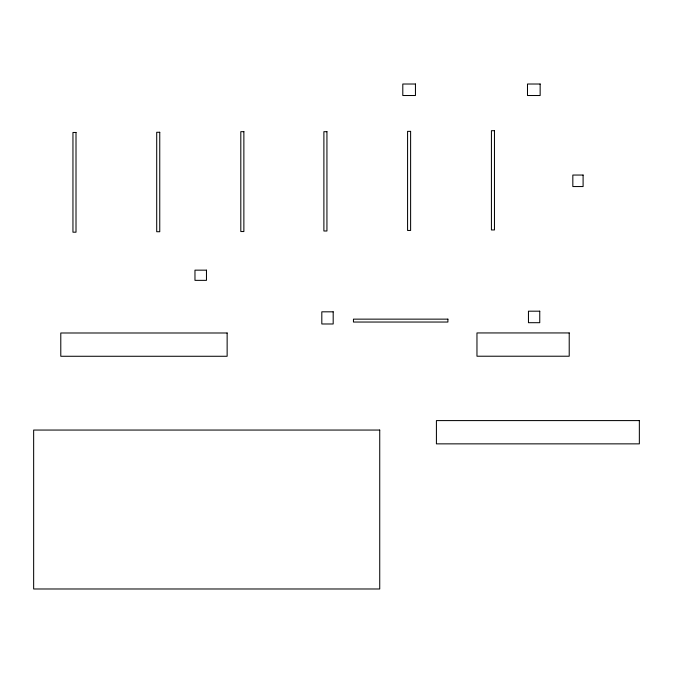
<?xml version="1.0" encoding="UTF-8"?>
<svg xmlns="http://www.w3.org/2000/svg" width="673" height="673" viewBox="0 0 673 673"><rect width="100%" height="100%" fill="white"/><g stroke="black" fill="none" stroke-linecap="round" stroke-linejoin="round"><path stroke-width="1.01" d="M415.451 84.016L402.799 84.016L402.799 95.516L415.451 95.516L415.451 84.016M540.15 84.016L527.489 84.016L527.489 95.516L540.15 95.516L540.15 84.016M494.462 130.697L491.425 130.697L491.425 229.947L494.462 229.947L494.462 130.697M410.614 131.361L407.577 131.361L407.577 230.46L410.614 230.46L410.614 131.361M243.87 131.664L240.808 131.664L240.808 231.537L243.87 231.537L243.87 131.664M326.935 131.689L323.89 131.689L323.89 230.999L326.935 230.999L326.935 131.689M159.753 132.27L156.708 132.27L156.708 231.731L159.753 231.731L159.753 132.27M76.007 132.472L72.953 132.472L72.953 232.193L76.007 232.193L76.007 132.472M583.096 175.047L572.832 175.047L572.832 186.547L583.096 186.547L583.096 175.047M206.468 270.159L194.968 270.159L194.968 280.355L206.468 280.355L206.468 270.159M539.754 311.187L528.456 311.187L528.456 322.695L539.754 322.695L539.754 311.187M333.185 311.818L321.812 311.818L321.812 323.982L333.185 323.982L333.185 311.818M447.898 319.145L353.451 319.145L353.451 322.039L447.898 322.039L447.898 319.145M227.138 332.992L60.789 332.992L60.789 356.269L227.138 356.269L227.138 332.992M569.215 332.942L476.964 332.942L476.964 356.219L569.215 356.219L569.215 332.942M639.35 420.591L436.415 420.591L436.415 443.86L639.35 443.86L639.35 420.591M379.732 430.055L33.65 430.055L33.65 588.984L379.732 588.984L379.732 430.055"/></g></svg>
